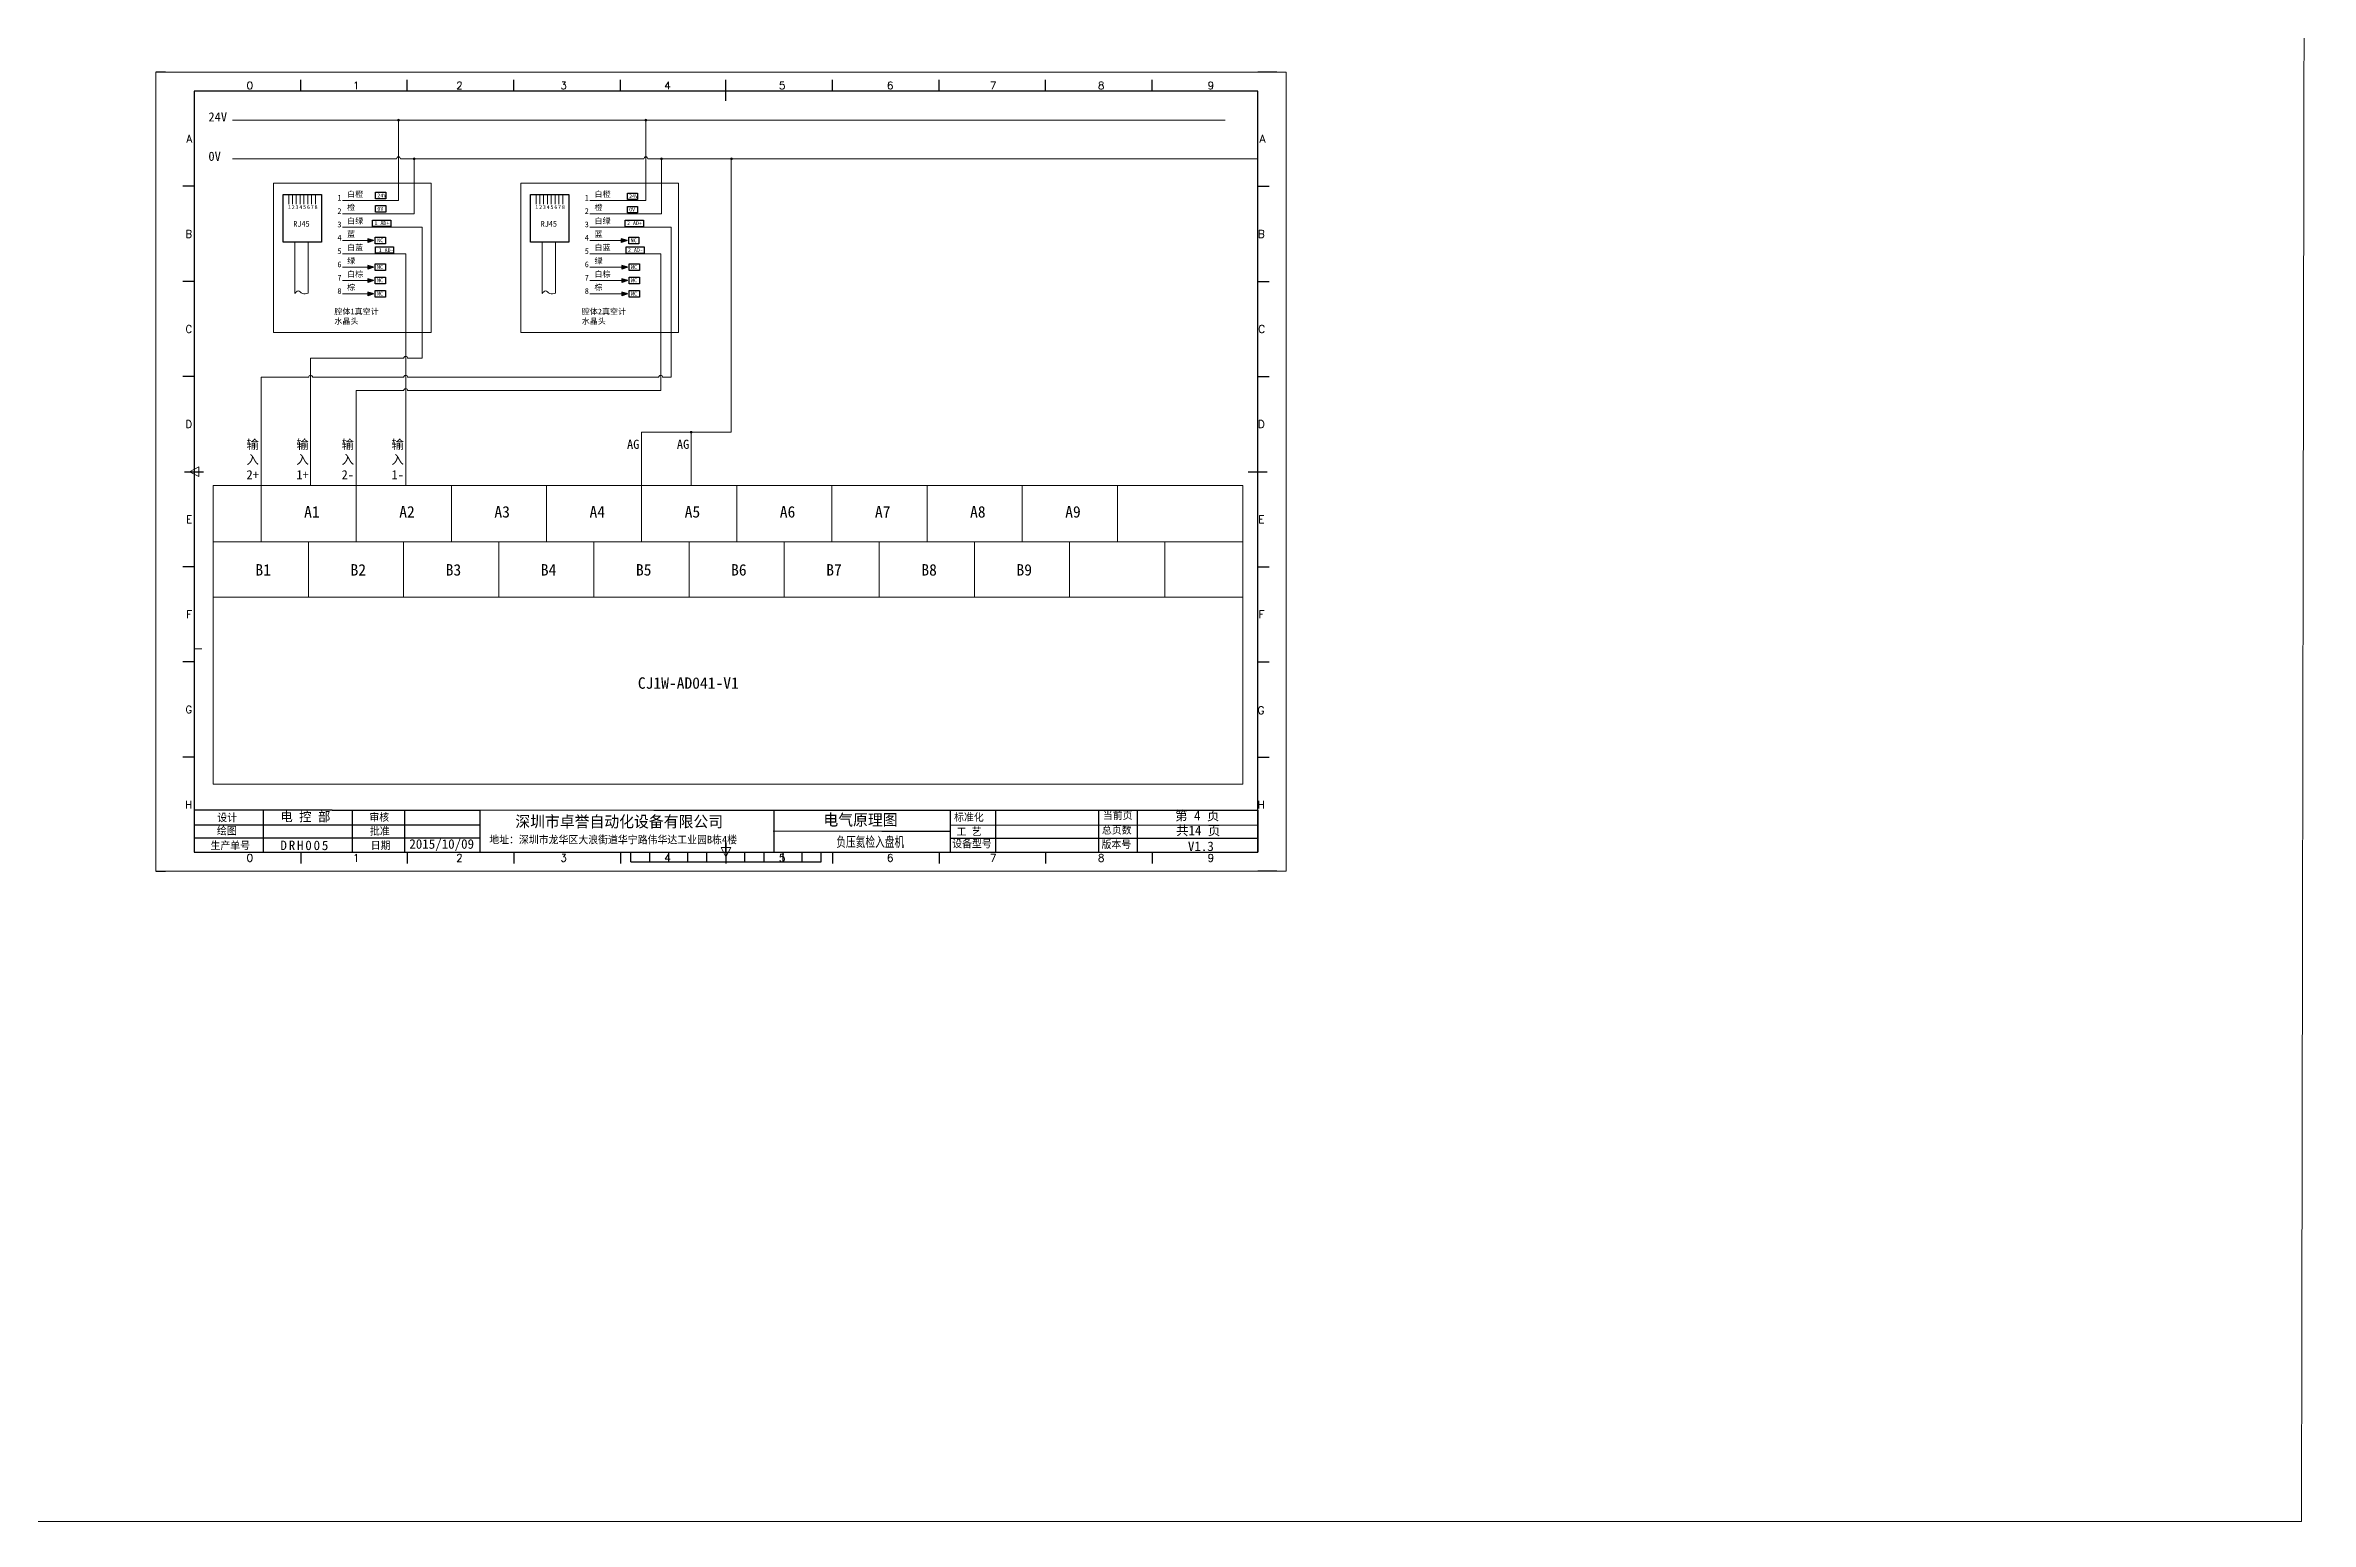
# Model space of a CAD drawing. Extents: x -471 to 3265, y -2399 to 467.
# Drawn here: x 2074 to 3265, y -2399 to -1623 of the extents above; entities that cross this region are included whole.
import ezdxf
from ezdxf.enums import TextEntityAlignment as Align

# ---------------------------------------------------------------- set-up
doc = ezdxf.new("R2010")
doc.units = 0
doc.header["$MEASUREMENT"] = 0
doc.layers.add('AE_BOR', color=1, linetype='Continuous')
doc.styles.add('WD', font='romans.shx', dxfattribs={"bigfont": 'gbcbig.shx'})
doc.styles.add('样式 2', font='NSimSun.ttf')

# ---------------------------------------------------------------- blocks, each defined once
blk = doc.blocks.new('gb_a2_a')
for p, q in [((584, 410), (25, 410)), ((25, 410), (25, 10)), ((584, 10), (584, 410)), ((25, 10), (584, 10))]:
    blk.add_line(p, q)
at = {"lineweight": 9, "ltscale": 0.1}
blk.add_line((25, 116.9), (29, 116.9), dxfattribs=at)
at = {"layer": 'AE_BOR', "lineweight": 30}
for p, q in [((10, 420), (4.9, 420)), ((594, 420), (584, 420)), ((4.9, 0), (10, 0)), ((594, 0), (584, 0))]:
    blk.add_line(p, q, dxfattribs=at)
at = {"layer": 'AE_BOR', "color": 1, "lineweight": 15}
for p, q in [((4.9, 420), (598.9, 420)), ((4.9, 0), (4.9, 420)), ((598.9, 420), (598.9, 0)), ((22.5, 210), (27.5, 212.5)), ((27.5, 207.5), (22.5, 210)), ((27.5, 212.5), (27.5, 207.5)), ((304.5, 7.5), (302, 12.5)), ((302, 12.5), (307, 12.5)), ((307, 12.5), (304.5, 7.5)), ((598.9, 0), (4.9, 0))]:
    blk.add_line(p, q, dxfattribs=at)
at = {"layer": 'AE_BOR'}
for p, q in [((81, 410), (81, 416)), ((137, 410), (137, 416)), ((193, 410), (193, 416)), ((249, 410), (249, 416)), ((304.5, 410), (304.5, 416)), ((360.5, 410), (360.5, 416)), ((416.5, 410), (416.5, 416)), ((472.5, 410), (472.5, 416)), ((528.5, 410), (528.5, 416)), ((25, 360), (19, 360)), ((584, 360), (590, 360)), ((25, 310), (19, 310)), ((584, 310), (590, 310)), ((25, 260), (19, 260)), ((584, 260), (590, 260)), ((25, 160), (19, 160)), ((584, 160), (590, 160)), ((25, 110), (19, 110)), ((584, 110), (590, 110)), ((25, 60), (19, 60)), ((584, 60), (590, 60)), ((81, 10), (81, 4)), ((137, 10), (137, 4)), ((193, 10), (193, 4)), ((249, 10), (249, 4)), ((304.5, 10), (304.5, 4)), ((360.5, 10), (360.5, 4)), ((416.5, 10), (416.5, 4)), ((472.5, 10), (472.5, 4)), ((528.5, 10), (528.5, 4))]:
    blk.add_line(p, q, dxfattribs=at)
at = {"layer": 'AE_BOR', "color": 2, "lineweight": 30}
for p, q in [((304.5, 405), (304.5, 415)), ((20, 210), (30, 210)), ((579, 210), (589, 210)), ((304.5, 10), (304.5, 15)), ((304.5, 15), (304.5, 5)), ((254.5, 5), (254.5, 10)), ((254.5, 5), (354.5, 5)), ((264.5, 5), (264.5, 10)), ((274.5, 5), (274.5, 10)), ((284.5, 5), (284.5, 10)), ((294.5, 5), (294.5, 10)), ((304.5, 10), (304.5, 5)), ((314.5, 5), (314.5, 10)), ((324.5, 5), (324.5, 10)), ((334.5, 5), (334.5, 10)), ((344.5, 5), (344.5, 10)), ((354.5, 5), (354.5, 10))]:
    blk.add_line(p, q, dxfattribs=at)
at = {"layer": 'AE_BOR', "style": 'WD'}
for s, p in [('0', (54.3, 411)), ('1', (110.1, 411)), ('2', (164.4, 411)), ('3', (219.2, 411)), ('4', (273.8, 411)), ('5', (334.1, 411)), ('6', (390.8, 411)), ('7', (445, 411)), ('8', (501.7, 411)), ('9', (559.4, 411)), ('0', (54.3, 5)), ('1', (110.1, 5)), ('2', (164.4, 5)), ('3', (219.2, 5)), ('4', (273.8, 5)), ('5', (334.1, 5)), ('6', (390.8, 5)), ('7', (445, 5)), ('8', (501.7, 5)), ('9', (559.4, 5))]:
    blk.add_text(s, height=4, dxfattribs=at).set_placement(p, align=Align.CENTER)
for s, p in [('A', (24, 385)), ('A', (588, 385)), ('B', (24, 335)), ('B', (587.7, 335)), ('C', (24, 285)), ('C', (587.9, 285)), ('D', (24, 235)), ('D', (587.7, 235)), ('E', (24, 185)), ('E', (587.5, 185)), ('F', (24, 135)), ('F', (587.5, 135)), ('F', (587.5, 135)), ('G', (24, 85)), ('G', (587.5, 84.6)), ('H', (24, 35)), ('H', (587.7, 35))]:
    blk.add_text(s, height=4, dxfattribs=at).set_placement(p, align=Align.MIDDLE_RIGHT)

msp = doc.modelspace()

# ---------------------------------------------------------------- hatches: boundary and pattern name
at = {"lineweight": 0}
h = msp.add_hatch(color=256, dxfattribs=at)
edge = h.paths.add_edge_path()
edge.add_arc((2259.7, -1662.7), 0.5, 0, 360)
h = msp.add_hatch(color=256, dxfattribs=at)
edge = h.paths.add_edge_path()
edge.add_arc((2389.7, -1662.7), 0.5, 0, 360)
h = msp.add_hatch(color=256, dxfattribs=at)
edge = h.paths.add_edge_path()
edge.add_arc((2267.9, -1683), 0.5, 0, 360)
h = msp.add_hatch(color=256, dxfattribs=at)
edge = h.paths.add_edge_path()
edge.add_arc((2398, -1683), 0.5, 0, 360)
h = msp.add_hatch(color=256, dxfattribs=at)
edge = h.paths.add_edge_path()
edge.add_arc((2434.7, -1683), 0.5, 0, 360)
for points in [[(2246.6, -1726), (2243.6, -1725.1), (2243.6, -1727)], [(2379.8, -1726), (2376.8, -1725.1), (2376.8, -1727)], [(2246.5, -1740), (2243.6, -1739.1), (2243.6, -1741)], [(2246.5, -1747), (2243.6, -1746.1), (2243.6, -1748)], [(2380, -1740), (2377.1, -1739.1), (2377.1, -1741)], [(2380, -1747), (2377.1, -1746.1), (2377.1, -1748)], [(2246.5, -1754), (2243.6, -1753.1), (2243.6, -1755)], [(2380, -1754), (2377.1, -1753.1), (2377.1, -1755)]]:
    msp.add_hatch(color=256).paths.add_polyline_path(points)
h = msp.add_hatch(color=256, dxfattribs=at)
edge = h.paths.add_edge_path()
edge.add_arc((2413.5, -1826.8), 0.5, 0, 360)

# ---------------------------------------------------------------- linework, layer by layer
for p, q in [((2172.4, -1662.7), (2694.1, -1662.7)), ((2259.7, -1705), (2259.7, -1662.7)), ((2389.7, -1705), (2389.7, -1662.7)), ((2172.4, -1683), (2212.5, -1683)), ((2212.5, -1683), (2258.7, -1683)), ((2260.7, -1683), (2277.5, -1683)), ((2267.9, -1712), (2267.9, -1683)), ((2277.5, -1683), (2388.7, -1683)), ((2390.7, -1683), (2407.5, -1683)), ((2398, -1712), (2398, -1683)), ((2407.5, -1683), (2472.5, -1683)), ((2434.5, -1826.8), (2434.5, -1683)), ((2472.5, -1683), (2711.3, -1683)), ((2650.7, -1683), (2667.5, -1683)), ((2202, -1701.7), (2202, -1706.9)), ((2204, -1701.7), (2204, -1706.9)), ((2206, -1701.7), (2206, -1706.9)), ((2208, -1701.7), (2208, -1706.9)), ((2210, -1701.7), (2210, -1706.9)), ((2212, -1701.7), (2212, -1706.9)), ((2214, -1701.7), (2214, -1706.9)), ((2216, -1701.7), (2216, -1706.9)), ((2332, -1701.7), (2332, -1706.9)), ((2334, -1701.7), (2334, -1706.9)), ((2336, -1701.7), (2336, -1706.9)), ((2338, -1701.7), (2338, -1706.9)), ((2340, -1701.7), (2340, -1706.9)), ((2342, -1701.7), (2342, -1706.9)), ((2344, -1701.7), (2344, -1706.9)), ((2346, -1701.7), (2346, -1706.9)), ((2230.3, -1705), (2259.7, -1705)), ((2230.3, -1712), (2267.9, -1712)), ((2360.3, -1705), (2389.7, -1705)), ((2360.3, -1712), (2398, -1712)), ((2230.3, -1719), (2272.2, -1719)), ((2230.3, -1726), (2246.6, -1726)), ((2272.2, -1787.8), (2272.2, -1719)), ((2360.3, -1719), (2403, -1719)), ((2360.3, -1726), (2379.8, -1726)), ((2403, -1720.9), (2403, -1719)), ((2403, -1797.8), (2403, -1720.9)), ((2205.2, -1726.6), (2205.2, -1753.9)), ((2212.3, -1726.6), (2212.3, -1753.7)), ((2230.3, -1733), (2263.5, -1733)), ((2263.5, -1830.7), (2263.5, -1733)), ((2335.2, -1726.6), (2335.2, -1753.9)), ((2342.3, -1726.6), (2342.3, -1753.7)), ((2360.3, -1733), (2397.5, -1733)), ((2397.5, -1804.9), (2397.5, -1733)), ((2230.3, -1740), (2246.5, -1740)), ((2230.3, -1747), (2246.5, -1747)), ((2360.3, -1740), (2380, -1740)), ((2360.3, -1747), (2380, -1747)), ((2230.3, -1754), (2246.5, -1754)), ((2360.3, -1754), (2380, -1754)), ((2213.5, -1787.8), (2262.5, -1787.8)), ((2213.5, -1810.2), (2213.5, -1787.8)), ((2264.5, -1787.8), (2272.2, -1787.8)), ((2187.5, -1830.7), (2187.5, -1797.8)), ((2187.5, -1797.8), (2212.5, -1797.8)), ((2214.5, -1797.8), (2262.5, -1797.8)), ((2237.5, -1825.2), (2237.5, -1804.9)), ((2237.5, -1804.9), (2262.5, -1804.9)), ((2264.5, -1797.8), (2396.5, -1797.8)), ((2264.5, -1804.9), (2397.5, -1804.9)), ((2398.5, -1797.8), (2403, -1797.8)), ((2213.5, -1854.9), (2213.5, -1810.2)), ((2187.5, -1854.8), (2187.5, -1830.7)), ((2237.5, -1830.7), (2237.5, -1825.2)), ((2237.5, -1854.8), (2237.5, -1830.7)), ((2263.5, -1854.9), (2263.5, -1830.7)), ((2387.5, -1854.8), (2387.5, -1826.8)), ((2387.5, -1826.8), (2434.5, -1826.8)), ((2413.5, -1830.7), (2413.5, -1826.8)), ((2413.5, -1854.9), (2413.5, -1830.7)), ((2187.5, -1884.3), (2187.5, -1854.8)), ((2237.5, -1884.3), (2237.5, -1854.9)), ((2287.5, -1884.3), (2287.5, -1854.9)), ((2337.5, -1884.3), (2337.5, -1854.9)), ((2387.5, -1884.3), (2387.5, -1854.9)), ((2437.5, -1884.3), (2437.5, -1854.9)), ((2487.5, -1884.3), (2487.5, -1854.9)), ((2537.5, -1884.3), (2537.5, -1854.9)), ((2587.5, -1884.3), (2587.5, -1854.9)), ((2637.5, -1884.3), (2637.5, -1854.9)), ((2162.4, -1884.3), (2703.2, -1884.3)), ((2212.4, -1913.4), (2212.4, -1884.3)), ((2262.4, -1913.4), (2262.4, -1884.3)), ((2312.4, -1913.4), (2312.4, -1884.3)), ((2362.4, -1913.4), (2362.4, -1884.3)), ((2412.4, -1913.4), (2412.4, -1884.3)), ((2462.4, -1913.4), (2462.4, -1884.3)), ((2512.4, -1913.4), (2512.4, -1884.3)), ((2562.4, -1913.4), (2562.4, -1884.3)), ((2612.4, -1913.4), (2612.4, -1884.3)), ((2662.4, -1913.4), (2662.4, -1884.3)), ((2162.4, -1913.4), (2703.2, -1913.4))]:
    msp.add_line(p, q, dxfattribs=at)
for p, q in [((2246.6, -1726), (2243.6, -1725.1)), ((2243.6, -1725.1), (2243.6, -1727)), ((2246.6, -1726), (2243.6, -1727)), ((2379.8, -1726), (2376.8, -1725.1)), ((2376.8, -1725.1), (2376.8, -1727)), ((2379.8, -1726), (2376.8, -1727)), ((2246.5, -1740), (2243.6, -1739.1)), ((2243.6, -1739.1), (2243.6, -1741)), ((2246.5, -1740), (2243.6, -1741)), ((2246.5, -1747), (2243.6, -1746.1)), ((2243.6, -1746.1), (2243.6, -1748)), ((2246.5, -1747), (2243.6, -1748)), ((2380, -1740), (2377.1, -1739.1)), ((2377.1, -1739.1), (2377.1, -1741)), ((2380, -1740), (2377.1, -1741)), ((2380, -1747), (2377.1, -1746.1)), ((2377.1, -1746.1), (2377.1, -1748)), ((2380, -1747), (2377.1, -1748)), ((2246.5, -1754), (2243.6, -1753.1)), ((2243.6, -1753.1), (2243.6, -1755)), ((2246.5, -1754), (2243.6, -1755)), ((2380, -1754), (2377.1, -1753.1)), ((2377.1, -1753.1), (2377.1, -1755)), ((2380, -1754), (2377.1, -1755)), ((2224.8, -2025.5), (2152.3, -2025.5)), ((2152.3, -2025.5), (2152.3, -2047.5)), ((2188.6, -2025.5), (2188.6, -2047.5)), ((2224.8, -2025.5), (2302.4, -2025.5)), ((2235.4, -2025.5), (2235.4, -2047.5)), ((2262.8, -2025.5), (2262.8, -2047.5)), ((2302.4, -2025.5), (2302.4, -2047.5)), ((2393.9, -2025.5), (2513.8, -2025.5)), ((2456.9, -2025.5), (2456.9, -2047.5)), ((2513.8, -2025.5), (2651.3, -2025.5)), ((2549.6, -2025.5), (2549.6, -2047.5)), ((2651.3, -2025.5), (2711.3, -2025.5)), ((2152.3, -2047.5), (2711.3, -2047.5)), ((2513.8, -2036.5), (2549.5, -2036.5))]:
    msp.add_line(p, q)
at = {"color": 0, "ltscale": 2}
for p, q in [((2152.3, -2033.2), (2302.4, -2033.1)), ((2549.6, -2033.3), (2711.3, -2033.2)), ((2573.4, -2025.5), (2573.4, -2047.5)), ((2648, -2025.5), (2648, -2047.5)), ((2152.3, -2039.9), (2302.4, -2039.9)), ((2549.5, -2040.2), (2711.3, -2040.2))]:
    msp.add_line(p, q, dxfattribs=at)
at = {"lineweight": 9, "ltscale": 0.1}
for p, q in [((2302.4, -2025.5), (2393.9, -2025.5)), ((2456.6, -2036.5), (2513.8, -2036.5))]:
    msp.add_line(p, q, dxfattribs=at)
at = {"color": 0}
for p, q in [((2627.6, -2025.5), (2627.6, -2047.5)), ((2711.3, -2025.5), (2711.3, -2047.5))]:
    msp.add_line(p, q, dxfattribs=at)
at = {"lineweight": 0}
for points in [[(-466.3, 467.2), (3264.7, 467.2), (3259.8, -2399.4), (-471.2, -2399.4)], [(2194, -1695.9), (2276.9, -1695.9), (2276.9, -1774.4), (2194, -1774.4)], [(2324, -1695.9), (2406.9, -1695.9), (2406.9, -1774.4), (2324, -1774.4)], [(2162.3, -1854.8), (2703.5, -1854.8), (2703.5, -2011.7), (2162.3, -2011.7)]]:
    msp.add_lwpolyline(points, close=True, dxfattribs=at)
for points in [[(2199.1, -1701.8), (2219.2, -1701.8), (2219.2, -1726.8), (2199.1, -1726.8)], [(2329.1, -1701.8), (2349.2, -1701.8), (2349.2, -1726.8), (2329.1, -1726.8)]]:
    msp.add_lwpolyline(points, close=True)
at = {"color": 1}
for points in [[(2247.6, -1700.6), (2253, -1700.6), (2253, -1704.1), (2247.6, -1704.1)], [(2380, -1701.1), (2385.4, -1701.1), (2385.4, -1704.5), (2380, -1704.5)], [(2247.6, -1707.6), (2253, -1707.6), (2253, -1711.1), (2247.6, -1711.1)], [(2380, -1708.1), (2385.4, -1708.1), (2385.4, -1711.5), (2380, -1711.5)], [(2246.1, -1715.2), (2255.7, -1715.2), (2255.7, -1718.7), (2246.1, -1718.7)], [(2247.5, -1724.3), (2252.9, -1724.3), (2252.9, -1727.8), (2247.5, -1727.8)], [(2378.9, -1715.3), (2388.4, -1715.3), (2388.4, -1718.8), (2378.9, -1718.8)], [(2380.7, -1724.3), (2386.1, -1724.3), (2386.1, -1727.8), (2380.7, -1727.8)], [(2247.6, -1729.3), (2257.1, -1729.3), (2257.1, -1732.7), (2247.6, -1732.7)], [(2379.3, -1729.3), (2388.9, -1729.3), (2388.9, -1732.8), (2379.3, -1732.8)], [(2247.5, -1738.3), (2252.9, -1738.3), (2252.9, -1741.8), (2247.5, -1741.8)], [(2247.5, -1745.3), (2252.9, -1745.3), (2252.9, -1748.8), (2247.5, -1748.8)], [(2381, -1738.3), (2386.4, -1738.3), (2386.4, -1741.8), (2381, -1741.8)], [(2381, -1745.3), (2386.4, -1745.3), (2386.4, -1748.8), (2381, -1748.8)], [(2247.5, -1752.3), (2252.9, -1752.3), (2252.9, -1755.8), (2247.5, -1755.8)], [(2381, -1752.3), (2386.4, -1752.3), (2386.4, -1755.8), (2381, -1755.8)]]:
    msp.add_lwpolyline(points, close=True, dxfattribs=at)
at = {"lineweight": 0}
for centre in [(2259.7, -1662.7), (2389.7, -1662.7), (2267.9, -1683), (2398, -1683), (2434.7, -1683), (2413.5, -1826.8)]:
    msp.add_circle(centre, 0.5, dxfattribs=at)
for centre in [(2259.7, -1683), (2389.7, -1683), (2213.5, -1797.8), (2263.5, -1787.8), (2263.5, -1797.8), (2397.5, -1797.8), (2263.5, -1804.9)]:
    msp.add_arc(centre, 1, 0, 180, dxfattribs=at)
for points in [[(2205.2, -1753.9), (2206.9, -1752.4), (2209.2, -1753.8), (2212.3, -1753.7)], [(2335.2, -1753.9), (2336.9, -1752.4), (2339.2, -1753.8), (2342.3, -1753.7)]]:
    msp.add_spline(points, degree=3, dxfattribs=at)

# ---------------------------------------------------------------- block references
msp.add_blockref('gb_a2_a', (2127.3, -2057.5))

# ---------------------------------------------------------------- texts
at = {"lineweight": 0, "attachment_point": 1}
for s, insert, char_height, width in [('{\\fSimSun|b0|i0|c134|p2;24V}', (2159.8, -1658.6), 4.8, 7.965), ('{\\fSimSun|b0|i0|c134|p2;0V}', (2159.8, -1679.3), 4.8, 7.965), ('{\\fSimSun|b0|i0|c134|p2;输入2\\fSimSun|b0|i0|c0|p2;+}', (2179.8, -1830.7), 4.8, 8.561), ('{\\fSimSun|b0|i0|c134|p2;输入\\fSimSun|b0|i0|c0|p2;1+}', (2206, -1830.7), 4.8, 8.561), ('{\\fSimSun|b0|i0|c134|p2;输入2-}', (2229.8, -1830.7), 4.8, 8.561), ('{\\fSimSun|b0|i0|c134|p2;输入\\fSimSun|b0|i0|c0|p2;1\\fSimSun|b0|i0|c134|p2;-}', (2256, -1830.7), 4.8, 8.561), ('{\\fSimSun|b0|i0|c134|p2;AG}', (2379.8, -1830.7), 4.8, 8.561), ('{\\fSimSun|b0|i0|c134|p2;AG}', (2406, -1830.7), 4.8, 8.561), ('{\\fSimSun|b0|i0|c134|p2;A1}', (2210.1, -1865.6), 6, 39.412), ('{\\fSimSun|b0|i0|c134|p2;A2}', (2260.1, -1865.6), 6, 39.412), ('{\\fSimSun|b0|i0|c134|p2;A3}', (2310.1, -1865.6), 6, 39.412), ('{\\fSimSun|b0|i0|c134|p2;A4}', (2360.1, -1865.6), 6, 39.412), ('{\\fSimSun|b0|i0|c134|p2;A5}', (2410.1, -1865.6), 6, 39.412), ('{\\fSimSun|b0|i0|c134|p2;A6}', (2460.1, -1865.6), 6, 39.412), ('{\\fSimSun|b0|i0|c134|p2;A7}', (2510.1, -1865.6), 6, 39.412), ('{\\fSimSun|b0|i0|c134|p2;A8}', (2560.1, -1865.6), 6, 39.412), ('{\\fSimSun|b0|i0|c134|p2;A9}', (2610.1, -1865.6), 6, 39.412), ('{\\fSimSun|b0|i0|c134|p2;B1}', (2184.5, -1896.1), 6, 39.412), ('{\\fSimSun|b0|i0|c134|p2;B2}', (2234.5, -1896.1), 6, 39.412), ('{\\fSimSun|b0|i0|c134|p2;B3}', (2284.5, -1896.1), 6, 39.412), ('{\\fSimSun|b0|i0|c134|p2;B4}', (2334.5, -1896.1), 6, 39.412), ('{\\fSimSun|b0|i0|c134|p2;B5}', (2384.5, -1896.1), 6, 39.412), ('{\\fSimSun|b0|i0|c134|p2;B6}', (2434.5, -1896.1), 6, 39.412), ('{\\fSimSun|b0|i0|c134|p2;B7}', (2484.5, -1896.1), 6, 39.412), ('{\\fSimSun|b0|i0|c134|p2;B8}', (2534.5, -1896.1), 6, 39.412), ('{\\fSimSun|b0|i0|c134|p2;B9}', (2584.5, -1896.1), 6, 39.412), ('{\\fSimSun|b0|i0|c134|p2;CJ1W-AD041-V1}', (2385.5, -1955.6), 6, 332.374)]:
    msp.add_mtext(s, dxfattribs=dict(at, insert=insert, char_height=char_height, width=width))
at = {"color": 7, "char_height": 3.024, "attachment_point": 1}
for s, insert in [('{\\fSimSun|b0|i0|c134|p2;1}', (2227.6, -1702)), ('{\\fSimSun|b0|i0|c134|p2;白橙}', (2232.7, -1700.1)), ('{\\fSimSun|b0|i0|c134|p2;1}', (2357.6, -1702)), ('{\\fSimSun|b0|i0|c134|p2;白橙}', (2362.7, -1700.1)), ('{\\fSimSun|b0|i0|c134|p2;2}', (2227.6, -1709)), ('{\\fSimSun|b0|i0|c134|p2;橙}', (2232.7, -1707.1)), ('{\\fSimSun|b0|i0|c134|p2;白绿}', (2232.7, -1714.1)), ('{\\fSimSun|b0|i0|c134|p2;2}', (2357.6, -1709)), ('{\\fSimSun|b0|i0|c134|p2;橙}', (2362.7, -1707.1)), ('{\\fSimSun|b0|i0|c134|p2;白绿}', (2362.7, -1714.1)), ('{\\fSimSun|b0|i0|c134|p2;RJ45}', (2204.4, -1715.7)), ('{\\fSimSun|b0|i0|c134|p2;3}', (2227.6, -1716)), ('{\\fSimSun|b0|i0|c134|p2;4}', (2227.6, -1723)), ('{\\fSimSun|b0|i0|c134|p2;蓝}', (2232.7, -1721.1)), ('{\\fSimSun|b0|i0|c134|p2;RJ45}', (2334.4, -1715.7)), ('{\\fSimSun|b0|i0|c134|p2;3}', (2357.6, -1716)), ('{\\fSimSun|b0|i0|c134|p2;4}', (2357.6, -1723)), ('{\\fSimSun|b0|i0|c134|p2;蓝}', (2362.7, -1721.1)), ('{\\fSimSun|b0|i0|c134|p2;5}', (2227.6, -1730)), ('{\\fSimSun|b0|i0|c134|p2;6}', (2227.6, -1737)), ('{\\fSimSun|b0|i0|c134|p2;绿}', (2232.7, -1735.1)), ('{\\fSimSun|b0|i0|c134|p2;白蓝}', (2232.7, -1728.1)), ('{\\fSimSun|b0|i0|c134|p2;5}', (2357.6, -1730)), ('{\\fSimSun|b0|i0|c134|p2;6}', (2357.6, -1737)), ('{\\fSimSun|b0|i0|c134|p2;绿}', (2362.7, -1735.1)), ('{\\fSimSun|b0|i0|c134|p2;白蓝}', (2362.7, -1728.1)), ('{\\fSimSun|b0|i0|c134|p2;7}', (2227.6, -1744)), ('{\\fSimSun|b0|i0|c134|p2;棕}', (2232.7, -1749.1)), ('{\\fSimSun|b0|i0|c134|p2;白棕}', (2232.7, -1742.1)), ('{\\fSimSun|b0|i0|c134|p2;7}', (2357.6, -1744)), ('{\\fSimSun|b0|i0|c134|p2;棕}', (2362.7, -1749.1)), ('{\\fSimSun|b0|i0|c134|p2;白棕}', (2362.7, -1742.1)), ('{\\fSimSun|b0|i0|c134|p2;腔体1真空计\\P水晶头}', (2226, -1761.8)), ('{\\fSimSun|b0|i0|c134|p2;8}', (2227.6, -1751)), ('{\\fSimSun|b0|i0|c134|p2;腔体2真空计\\P水晶头}', (2356, -1761.8)), ('{\\fSimSun|b0|i0|c134|p2;8}', (2357.6, -1751))]:
    msp.add_mtext_dynamic_manual_height_columns(s, width=47.924, gutter_width=12.5, heights=[0], dxfattribs=dict(at, insert=insert))
at = {"char_height": 2, "width": 11.525, "attachment_point": 1, "style": '样式 2'}
for s, insert in [('24V', (2248.6, -1701.3)), ('24V', (2380.9, -1701.7)), ('0V', (2248.6, -1708.3)), ('0V', (2380.9, -1708.7)), ('1 AD+', (2247.1, -1715.8)), ('NC', (2248.5, -1724.9)), ('2 AD+', (2379.8, -1715.9)), ('NC', (2381.7, -1724.9)), ('1 AD-', (2249.3, -1730.1)), ('2 AD-', (2380.3, -1730)), ('NC', (2248.4, -1738.9)), ('NC', (2248.4, -1745.9)), ('NC', (2381.9, -1738.9)), ('NC', (2381.9, -1745.9)), ('NC', (2248.4, -1752.9)), ('NC', (2381.9, -1752.9))]:
    msp.add_mtext(s, dxfattribs=dict(at, insert=insert))
for s, insert, char_height, width, attachment_point in [('{\\fSimSun|b0|i0|c134|p2;1}', (2201.6, -1707.3), 2, 3.706, 1), ('{\\fSimSun|b0|i0|c134|p2;2}', (2203.6, -1707.4), 2, 3.706, 1), ('{\\fSimSun|b0|i0|c134|p2;3}', (2205.6, -1707.4), 2, 3.706, 1), ('{\\fSimSun|b0|i0|c134|p2;4}', (2207.6, -1707.4), 2, 3.706, 1), ('{\\fSimSun|b0|i0|c134|p2;5}', (2209.6, -1707.4), 2, 3.706, 1), ('{\\fSimSun|b0|i0|c134|p2;6}', (2211.6, -1707.4), 2, 3.706, 1), ('{\\fSimSun|b0|i0|c134|p2;7}', (2213.6, -1707.4), 2, 3.706, 1), ('{\\fSimSun|b0|i0|c134|p2;8}', (2215.6, -1707.4), 2, 3.706, 1), ('{\\fSimSun|b0|i0|c134|p2;1}', (2331.6, -1707.3), 2, 3.706, 1), ('{\\fSimSun|b0|i0|c134|p2;2}', (2333.6, -1707.4), 2, 3.706, 1), ('{\\fSimSun|b0|i0|c134|p2;3}', (2335.6, -1707.4), 2, 3.706, 1), ('{\\fSimSun|b0|i0|c134|p2;4}', (2337.6, -1707.4), 2, 3.706, 1), ('{\\fSimSun|b0|i0|c134|p2;5}', (2339.6, -1707.4), 2, 3.706, 1), ('{\\fSimSun|b0|i0|c134|p2;6}', (2341.6, -1707.4), 2, 3.706, 1), ('{\\fSimSun|b0|i0|c134|p2;7}', (2343.6, -1707.4), 2, 3.706, 1), ('{\\fSimSun|b0|i0|c134|p2;8}', (2345.6, -1707.4), 2, 3.706, 1), ('深圳市卓誉自动化设备有限公司', (2321.1, -2035.1), 6, 134.463, 7), ('第 4 页', (2667.9, -2025.8), 5, 38.164, 1), ('共14 页', (2668.4, -2033.6), 5, 40.492, 1), ('地址：深圳市龙华区大浪街道华宁路伟华达工业园B栋4楼', (2307.4, -2043.4), 4, 144.499, 7), ('V1.3', (2674.6, -2041.9), 5, 40.492, 1)]:
    msp.add_mtext(s, dxfattribs=dict(insert=insert, char_height=char_height, width=width, attachment_point=attachment_point))
at = {"color": 0, "ltscale": 2, "attachment_point": 1}
for s, insert, char_height, width in [('{\\C256;绘图}', (2164.3, -2034.2), 4, 19.345), ('设计', (2164.5, -2027.3), 4, 19.345), ('电 控 部', (2197.6, -2026.3), 5, 34.831), ('审核', (2244.4, -2027.1), 4, 25.507), ('批准', (2244.7, -2034.4), 4, 25.507), ('电气原理图', (2483, -2027.5), 6, 43.913), ('标准化', (2551.7, -2027.1), 4, 23.34), ('工 艺', (2553, -2034.7), 4, 19.345), ('总页数', (2629.4, -2033.8), 4, 19.345), ('当前页', (2629.9, -2026.1), 4, 19.345), ('生产单号', (2160.9, -2042), 4, 25.153), ('日期', (2245.1, -2041.9), 4, 25.507), ('2015/10/09', (2265.4, -2040.7), 5, 25.507), ('{\\Fromans,gbcbig|c134;负压氦检入盘机}', (2489.8, -2039.3), 6, 43.913), ('设备型号', (2550.7, -2041), 4, 31.672), ('版本号', (2629.2, -2041.4), 4, 19.345)]:
    msp.add_mtext(s, dxfattribs=dict(at, insert=insert, char_height=char_height, width=width))
at = {"lineweight": 0, "insert": (2175.2, -2041.4), "char_height": 5, "attachment_point": 1, "style": '样式 2'}
msp.add_mtext_dynamic_manual_height_columns('\\pi22.464;{\\T1.28;DRH005}', width=55.032, gutter_width=1, heights=[0], dxfattribs=at)

doc.saveas('drawing.dxf')
